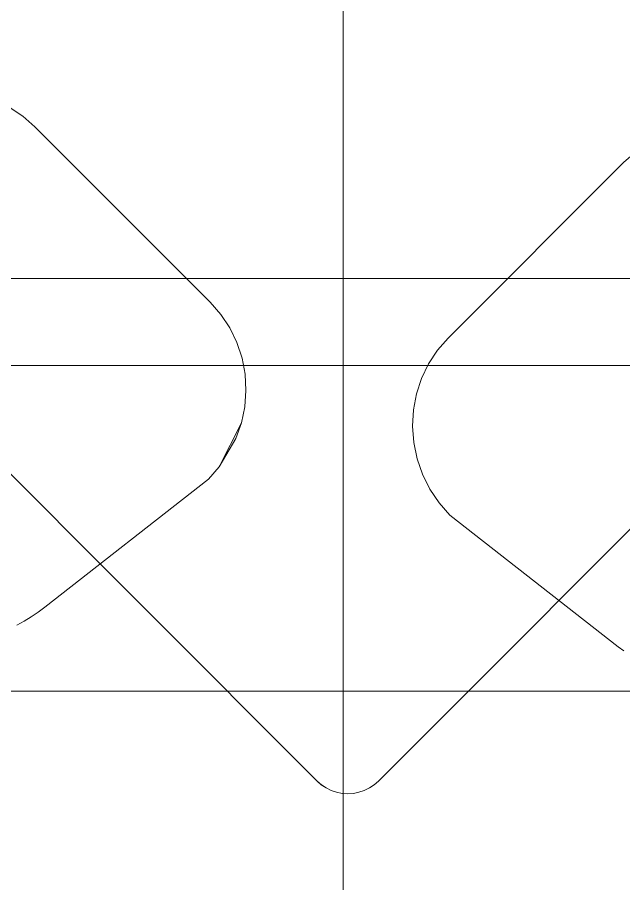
# Model space of a CAD drawing. Extents: x -566 to 72611, y -487 to 32334.
# Drawn here: x 183.16 to 201.54, y 99.31 to 125.55 of the extents above; entities that cross this region are included whole.
import ezdxf

# ---------------------------------------------------------------- set-up
doc = ezdxf.new("R2010")
doc.units = 0
doc.header["$LTSCALE"] = 0.5
doc.header["$MEASUREMENT"] = 0
doc.layers.add('ceilling', color=141, linetype='CONTINUOUS', lineweight=18)
doc.layers.add('floor', color=7, linetype='CONTINUOUS', lineweight=5, true_color=0xcfcfcf)
doc.layers.add('layout', color=7, linetype='CONTINUOUS', lineweight=5, true_color=0xcfcfcf)

msp = doc.modelspace()

# ---------------------------------------------------------------- hatches: boundary and pattern name
at = {"layer": 'floor'}
h = msp.add_hatch(dxfattribs=at)
h.set_pattern_fill('ANSI37', color=256, scale=100, angle=45)
h.set_pattern_definition([(90, (243.028, 267.632), (-12.5, 9e-16), []), (180, (243.028, 267.632), (-9e-16, -12.5), [])])
h.paths.add_polyline_path([(253.46925, 349.5), (154.11744, 349.5), (154.11744, 348.5), (101.14781, 348.5), (101.14781, 349.5), (0, 349.5), (0, 344.5), (36, 344.5, -0.33835703), (0, 308.66941), (0, 308.5), (0, 173.75), (253.46925, 173.75)])
h.paths.add_polyline_path([(36, 344.5), (0, 344.5), (0, 308.66941, 0.33835703)], flags=17)
h.paths.add_polyline_path([(253.46925, 173.75), (0, 173.75), (0, 173.74997), (0, 169.75), (253.46925, 169.75)])
h.paths.add_polyline_path([(253.46925, 169.75), (0, 169.75), (0, 149.21137), (36, 149.21137, -0.33835703), (0, 113.38078), (0, 113.21137), (0, 29.94998), (0, -5), (253.46925, -5)])
h.paths.add_polyline_path([(36, 149.21137), (0, 149.21137), (0, 113.38078, 0.33835703)], flags=17)
h.paths.add_polyline_path([(575.25, 169.75), (510, 169.75), (474.75, 169.75), (327.5, 169.75), (285.46925, 169.75), (285.46925, 165.75), (253.46925, 165.75), (253.46925, -5), (263.99725, -5), (263.99725, 95.99051), (287, 95.99051), (287, 97.5), (292, 97.5), (292, -5), (341.25, -5), (341.25, 13.02988), (341.25012, 15.02988), (346.24839, 15.02988, 0.36108524), (374.08728, 41.24999), (346.25012, 41.24999), (346.25012, 42.99999), (341.25, 42.99999), (341.25, 44.99999), (341.25, 97.5), (357.75, 97.5), (405.75, 97.5), (575.25, 97.5)])

# ---------------------------------------------------------------- linework, layer by layer
at = {"layer": 'ceilling'}
msp.add_line((0, 115), (575.25, 115), dxfattribs=at)
msp.add_line((0, 115), (575.25, 115), dxfattribs=at)
at = {"layer": 'layout'}
for points in [[(193.17371, 146.81777, -69.73263), (214.9092, 125.0797, -69.72025), (214.91054, 125.08095, -69.73263)], [(194.10365, 102.41406, -69.73263), (214.9092, 123.22216, -69.72025), (194.10246, 102.41542, -69.72025)], [(214.9092, 123.22216, -69.72025), (194.10365, 102.41406, -69.73263), (214.91047, 123.22089, -69.73263)], [(182.9135, 122.82508, -79.38364), (183.32329, 122.5534, -80.51045), (182.9135, 122.82508, -80.51045)], [(183.32329, 122.5534, -80.51045), (182.9135, 122.82508, -79.38364), (183.32329, 122.5534, -79.38364)], [(183.32329, 122.5534, -79.38364), (183.6932, 122.22993, -80.51045), (183.32329, 122.5534, -80.51045)], [(183.6932, 122.22993, -80.51045), (183.32329, 122.5534, -79.38364), (183.6932, 122.22993, -79.38364)], [(183.6932, 122.22993, -79.38364), (189.00507, 116.91806, -80.51045), (183.6932, 122.22993, -80.51045)], [(189.00507, 116.91806, -80.51045), (183.6932, 122.22993, -79.38364), (189.00507, 116.91806, -79.38364)], [(201.53127, 121.14421, -79.38364), (201.90116, 121.46767, -80.51045), (201.53127, 121.14421, -80.51045)], [(201.90116, 121.46767, -80.51045), (201.53127, 121.14421, -79.38364), (201.90116, 121.46767, -79.38364)], [(196.2194, 115.83235, -79.38364), (201.53127, 121.14421, -80.51045), (196.2194, 115.83235, -80.51045)], [(201.53127, 121.14421, -80.51045), (196.2194, 115.83235, -79.38364), (201.53127, 121.14421, -79.38364)], [(189.00507, 116.91806, -79.38364), (189.32852, 116.54817, -80.51045), (189.00507, 116.91806, -80.51045)], [(189.32852, 116.54817, -80.51045), (189.00507, 116.91806, -79.38364), (189.32852, 116.54817, -79.38364)], [(189.32852, 116.54817, -79.38364), (189.6002, 116.13838, -80.51045), (189.32852, 116.54817, -80.51045)], [(189.6002, 116.13838, -80.51045), (189.32852, 116.54817, -79.38364), (189.6002, 116.13838, -79.38364)], [(189.6002, 116.13838, -79.38364), (189.81524, 115.69547, -80.51045), (189.6002, 116.13838, -80.51045)], [(189.81524, 115.69547, -80.51045), (189.6002, 116.13838, -79.38364), (189.81524, 115.69547, -79.38364)], [(195.89593, 115.46244, -79.38364), (196.2194, 115.83235, -80.51045), (195.89593, 115.46244, -80.51045)], [(196.2194, 115.83235, -80.51045), (195.89593, 115.46244, -79.38364), (196.2194, 115.83235, -79.38364)], [(189.81524, 115.69547, -79.38364), (189.97007, 115.22713, -80.51045), (189.81524, 115.69547, -80.51045)], [(189.97007, 115.22713, -80.51045), (189.81524, 115.69547, -79.38364), (189.97007, 115.22713, -79.38364)], [(195.62424, 115.05265, -79.38364), (195.89593, 115.46244, -80.51045), (195.62424, 115.05265, -80.51045)], [(195.89593, 115.46244, -80.51045), (195.62424, 115.05265, -79.38364), (195.89593, 115.46244, -79.38364)], [(189.97007, 115.22713, -79.38364), (190.06206, 114.74137, -80.51045), (189.97007, 115.22713, -80.51045)], [(190.06206, 114.74137, -80.51045), (189.97007, 115.22713, -79.38364), (190.06206, 114.74137, -79.38364)], [(195.40923, 114.60976, -79.38364), (195.62424, 115.05265, -80.51045), (195.40923, 114.60976, -80.51045)], [(195.62424, 115.05265, -80.51045), (195.40923, 114.60976, -79.38364), (195.62424, 115.05265, -79.38364)], [(190.06206, 114.74137, -79.38364), (190.08959, 114.24651, -80.51045), (190.06206, 114.74137, -80.51045)], [(190.08959, 114.24651, -80.51045), (190.06206, 114.74137, -79.38364), (190.08959, 114.24651, -79.38364)], [(195.25438, 114.1414, -79.38364), (195.40923, 114.60976, -80.51045), (195.25438, 114.1414, -80.51045)], [(195.40923, 114.60976, -80.51045), (195.25438, 114.1414, -79.38364), (195.40923, 114.60976, -79.38364)], [(190.05228, 113.75108, -79.38364), (190.08959, 114.24651, -80.51045), (190.08959, 114.24651, -79.38364)], [(190.08959, 114.24651, -80.51045), (190.05228, 113.75108, -79.38364), (190.05228, 113.75108, -80.51045)], [(195.16241, 113.65565, -79.38364), (195.25438, 114.1414, -80.51045), (195.16241, 113.65565, -80.51045)], [(195.25438, 114.1414, -80.51045), (195.16241, 113.65565, -79.38364), (195.25438, 114.1414, -79.38364)], [(189.9506, 113.26339, -79.38364), (190.05228, 113.75108, -80.51045), (190.05228, 113.75108, -79.38364)], [(190.05228, 113.75108, -80.51045), (189.9506, 113.26339, -79.38364), (189.9506, 113.26339, -80.51045)], [(195.13487, 113.1608, -79.38364), (195.16241, 113.65565, -80.51045), (195.13487, 113.1608, -80.51045)], [(195.16241, 113.65565, -80.51045), (195.13487, 113.1608, -79.38364), (195.16241, 113.65565, -79.38364)], [(189.9506, 113.26339, -80.51045), (189.78645, 112.7919, -79.38364), (189.28279, 111.92934, -80.51045)], [(189.78645, 112.7919, -79.38364), (189.9506, 113.26339, -80.51045), (189.9506, 113.26339, -79.38364)], [(195.1722, 112.66539, -80.51045), (195.13487, 113.1608, -79.38364), (195.13487, 113.1608, -80.51045)], [(195.13487, 113.1608, -79.38364), (195.1722, 112.66539, -80.51045), (195.1722, 112.66539, -79.38364)], [(192.24492, 102.41542, -69.72025), (181.76739, 112.89037, -69.73263), (192.24367, 102.41408, -69.73263)], [(195.27384, 112.17765, -80.51045), (195.1722, 112.66539, -79.38364), (195.1722, 112.66539, -80.51045)], [(195.1722, 112.66539, -79.38364), (195.27384, 112.17765, -80.51045), (195.27384, 112.17765, -79.38364)], [(195.43802, 111.70619, -80.51045), (195.27384, 112.17765, -79.38364), (195.27384, 112.17765, -80.51045)], [(195.27384, 112.17765, -79.38364), (195.43802, 111.70619, -80.51045), (195.43802, 111.70619, -79.38364)], [(188.95196, 111.55306, -79.38364), (189.28279, 111.92934, -80.51045), (189.28279, 111.92934, -79.38364)], [(189.28279, 111.92934, -80.51045), (188.95196, 111.55306, -79.38364), (188.95196, 111.55306, -80.51045)], [(183.99559, 107.67889, -79.38364), (188.95196, 111.55306, -80.51045), (188.95196, 111.55306, -79.38364)], [(188.95196, 111.55306, -80.51045), (183.99559, 107.67889, -79.38364), (183.99559, 107.67889, -80.51045)], [(195.66188, 111.25903, -80.51045), (195.43802, 111.70619, -79.38364), (195.43802, 111.70619, -80.51045)], [(195.43802, 111.70619, -79.38364), (195.66188, 111.25903, -80.51045), (195.66188, 111.25903, -79.38364)], [(195.94167, 110.84363, -80.51045), (195.66188, 111.25903, -79.38364), (195.66188, 111.25903, -80.51045)], [(195.66188, 111.25903, -79.38364), (195.94167, 110.84363, -80.51045), (195.94167, 110.84363, -79.38364)], [(196.27253, 110.46737, -80.51045), (195.94167, 110.84363, -79.38364), (195.94167, 110.84363, -80.51045)], [(195.94167, 110.84363, -79.38364), (196.27253, 110.46737, -80.51045), (196.27253, 110.46737, -79.38364)], [(201.37268, 106.48079, -80.51045), (196.27253, 110.46737, -79.38364), (196.27253, 110.46737, -80.51045)], [(196.27253, 110.46737, -79.38364), (201.37268, 106.48079, -80.51045), (201.37268, 106.48079, -79.38364)], [(183.79272, 107.52768, -79.38364), (183.99559, 107.67889, -80.51045), (183.99559, 107.67889, -79.38364)], [(183.99559, 107.67889, -80.51045), (183.79272, 107.52768, -79.38364), (183.79272, 107.52768, -80.51045)], [(183.36755, 107.25421, -79.38364), (183.58323, 107.38604, -80.51045), (183.58323, 107.38604, -79.38364)], [(183.58323, 107.38604, -80.51045), (183.36755, 107.25421, -79.38364), (183.36755, 107.25421, -80.51045)], [(183.58323, 107.38604, -79.38364), (183.79272, 107.52768, -80.51045), (183.79272, 107.52768, -79.38364)], [(183.79272, 107.52768, -80.51045), (183.58323, 107.38604, -79.38364), (183.58323, 107.38604, -80.51045)], [(183.14608, 107.13248, -79.38364), (183.36755, 107.25421, -80.51045), (183.36755, 107.25421, -79.38364)], [(183.36755, 107.25421, -80.51045), (183.14608, 107.13248, -79.38364), (183.14608, 107.13248, -80.51045)], [(201.54212, 106.35399, -80.51045), (201.37268, 106.48079, -79.38364), (201.37268, 106.48079, -80.51045)], [(201.37268, 106.48079, -79.38364), (201.54212, 106.35399, -80.51045), (201.54212, 106.35399, -79.38364)], [(192.24367, 102.41408, -69.73263), (192.37412, 102.30211, -69.72025), (192.24492, 102.41542, -69.72025)], [(192.37412, 102.30211, -69.72025), (192.24367, 102.41408, -69.73263), (192.373, 102.30064, -69.73263)], [(193.97432, 102.30066, -69.73263), (194.10246, 102.41542, -69.72025), (193.97324, 102.30209, -69.72025)], [(194.10246, 102.41542, -69.72025), (193.97432, 102.30066, -69.73263), (194.10365, 102.41406, -69.73263)], [(192.373, 102.30064, -69.73263), (192.51693, 102.2066, -69.72025), (192.37412, 102.30211, -69.72025)], [(192.51693, 102.2066, -69.72025), (192.373, 102.30064, -69.73263), (192.51604, 102.20507, -69.73263)], [(192.51604, 102.20507, -69.73263), (192.67107, 102.13066, -69.72025), (192.51693, 102.2066, -69.72025)], [(192.67107, 102.13066, -69.72025), (192.51604, 102.20507, -69.73263), (192.67034, 102.12898, -69.73263)], [(192.67189, 102.1326, -69.71432), (192.51693, 102.2066, -69.72025), (192.67107, 102.13066, -69.72025)], [(192.67034, 102.12898, -69.73263), (192.83371, 102.0754, -69.72025), (192.67107, 102.13066, -69.72025)], [(192.83371, 102.0754, -69.72025), (192.67034, 102.12898, -69.73263), (192.8333, 102.07374, -69.73263)], [(192.8333, 102.07374, -69.73263), (193.00222, 102.04189, -69.72025), (192.83371, 102.0754, -69.72025)], [(193.00205, 102.04016, -69.73263), (192.8333, 102.07374, -69.73263), (193.00222, 102.04189, -69.72025)], [(193.34507, 102.04189, -69.72025), (193.51365, 102.07546, -69.72025), (193.34531, 102.04009, -69.73263)], [(193.51406, 102.07367, -69.73263), (193.34531, 102.04009, -69.73263), (193.51365, 102.07546, -69.72025)], [(193.67631, 102.13066, -69.72025), (193.51406, 102.07367, -69.73263), (193.67696, 102.12898, -69.73263)], [(193.83043, 102.20666, -69.72025), (193.67696, 102.12898, -69.73263), (193.8313, 102.20511, -69.73263)], [(193.97324, 102.30209, -69.72025), (193.8313, 102.20511, -69.73263), (193.97432, 102.30066, -69.73263)], [(193.17367, 102.03064, -69.72025), (193.00205, 102.04016, -69.73263), (193.17369, 102.02889, -69.73263)], [(193.17369, 102.02889, -69.73263), (193.34507, 102.04189, -69.72025), (193.17367, 102.03064, -69.72025)], [(193.34507, 102.04189, -69.72025), (193.17369, 102.02889, -69.73263), (193.34531, 102.04009, -69.73263)]]:
    msp.add_3dface(points, dxfattribs=at)

doc.saveas('drawing.dxf')
